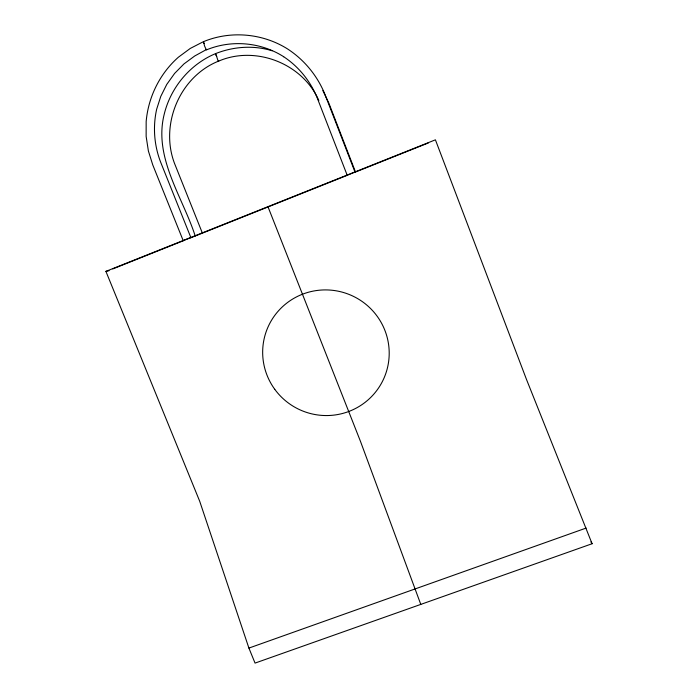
<?xml version="1.0" encoding="UTF-8"?>
<svg xmlns="http://www.w3.org/2000/svg" width="698" height="698" viewBox="0 0 698 698"><rect width="100%" height="100%" fill="white"/><g stroke="black" fill="none" stroke-linecap="round" stroke-linejoin="round"><path stroke-width="1.05" d="M347.264 175.268L354.802 172.162M218.771 61.075L218.797 61.031C178.932 76.806 158.882 126.539 175.486 165.819L202.411 233.176M105.904 271.365L435.412 139.827L526.536 379.564L592.096 543.733L255.049 663.1L248.907 648.084L199.707 501.269L105.904 271.365L109.062 270.719M112.806 268.913L183.626 240.644M190.702 237.817L268.599 206.73L267.953 206.678L360.482 441.398L420.789 604.398M269.611 206.32L347.482 175.242M355.57 172.013L428.371 142.95M248.907 648.084L586.145 528.063M190.676 237.704L183.199 240.653L152.757 164.894L148.386 151.004L146.144 136.424L146.161 121.6C148.255 97.013 159.859 73.56 178.383 57.219L190.24 48.459L203.013 41.871L204.156 43.564M272.168 50.788C253.767 45.056 233.542 46.513 215.699 53.572L218.212 61.311C255.302 45.021 302.609 63.387 318.829 100.495M590.944 541.953L592.096 543.733M215.918 54.906L215.132 53.807C189.769 64.53 170.591 87.712 164.17 114.42C153.394 157.652 182.614 196.819 195.204 235.976M216.162 55.343L216.72 56.355M322.851 90.592L328.802 102.999L355.518 172.066M190.912 237.678L160.662 162.198C154.145 145.385 152.722 126.818 156.666 109.22L160.767 96.403L166.787 84.379L174.587 73.456L183.984 63.902L194.759 55.962L206.905 49.305M355.02 172.136L325.059 94.684C317.66 76.222 304.703 60.255 288.1 49.305L288.012 49.235C263.155 33.364 230.898 30.328 203.615 41.618L204.462 45.745L206.329 49.951C231.3 39.533 260.877 42.133 283.667 56.713L283.571 56.66C298.77 66.668 310.566 81.317 317.328 98.2L347.194 175.259M274.759 389.301A63.37 62.724 23.1 0 0 383.743 378.691A63.37 62.724 23.1 0 0 319.291 290.211A63.37 62.724 23.1 0 0 274.759 389.301"/></g></svg>
